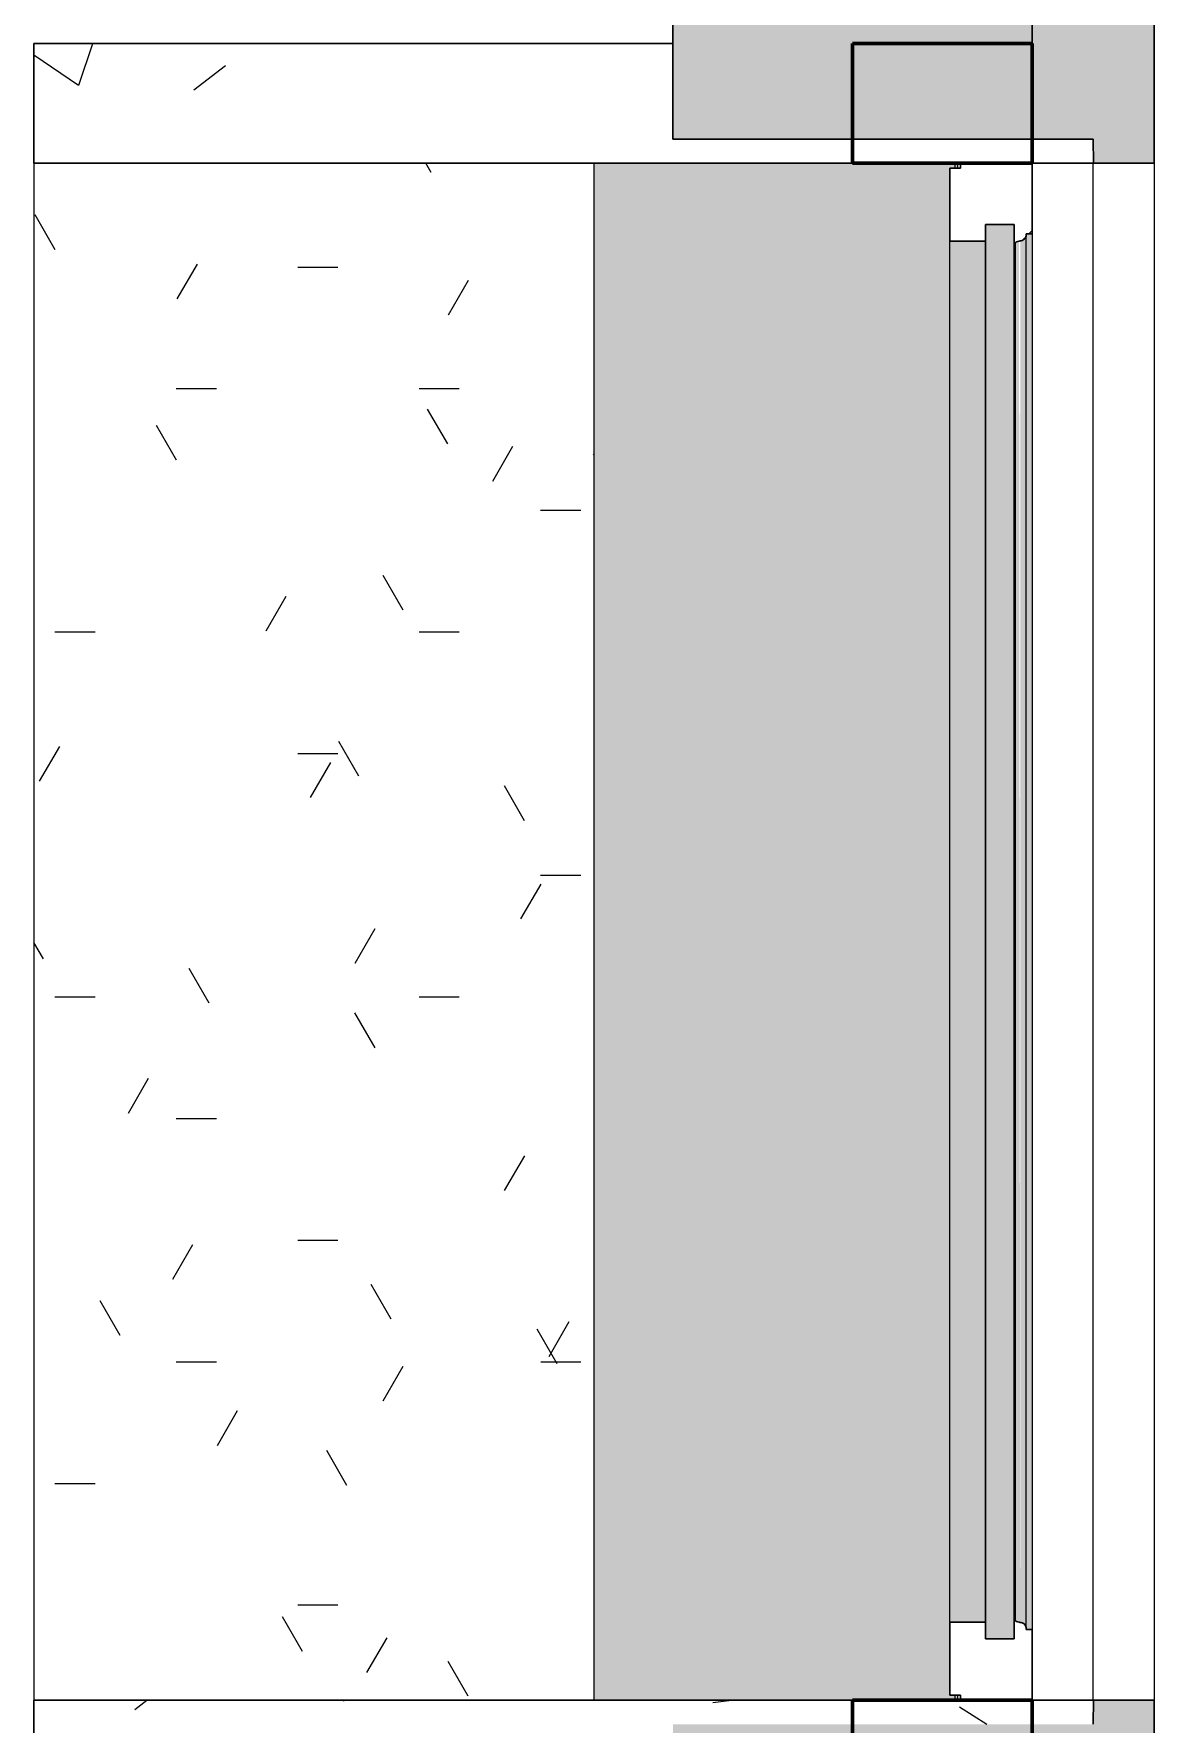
# Model space of a CAD drawing. Header units: millimetres. Extents: x 155927 to 326028, y -36033 to 97293.
# Drawn here: x 155927 to 156863, y 13646 to 15058 of the extents above; entities that cross this region are included whole.
import ezdxf

# ---------------------------------------------------------------- set-up
doc = ezdxf.new("R2010")
doc.units = ezdxf.units.MM
doc.header["$MEASUREMENT"] = 0
for name, color, linetype, lineweight in [('A-GLAZ', 7, 'CONTINUOUS', 9), ('A-WALL', 7, 'CONTINUOUS', 9), ('A-WALL-PATT', 7, 'CONTINUOUS', 9), ('I-WALL', 7, 'CONTINUOUS', 9), ('S-COLS-SYMB', 7, 'CONTINUOUS', 70)]:
    doc.layers.add(name, color=color, linetype=linetype, lineweight=lineweight)

msp = doc.modelspace()

# ---------------------------------------------------------------- hatches: boundary and pattern name
at = {"layer": 'A-GLAZ'}
for points in [[(156460.8, 13665.6), (156696.6, 13665.6), (156696.6, 13669.9), (156692, 13669.9), (156692, 14945.3), (156696.6, 14945.3), (156696.6, 14949.6), (156395, 14949.6), (156395, 13665.6)], [(156745.9, 13716.8), (156745.9, 14898.4), (156721.9, 14898.4), (156721.9, 13716.8)], [(156721.9, 13730.8), (156721.9, 14884.4), (156692, 14884.4), (156692, 13730.8)], [(156750.9, 13730.6), (156749.9, 14884.4), (156747, 14883.2), (156747, 13732), (156749.9, 13730.8)], [(156755.8, 13726.4), (156755.4, 14887.5), (156752.3, 14884.9), (156750.9, 14884.2), (156750.9, 13730.6), (156754.6, 13728.8), (156755.4, 13727.7)], [(156755.8, 13724.8), (156760.8, 13724.8), (156760.8, 14890.4), (156755.8, 14890.4), (156755.8, 13726.4)]]:
    msp.add_hatch(color=256, dxfattribs=at).paths.add_polyline_path(points, flags=0)
h = msp.add_hatch(color=256, dxfattribs=at)
h.paths.add_polyline_path([(156696.6, 13665.6), (156698.7, 13665.6), (156698.7, 13669.9), (156696.6, 13669.9)], flags=0)
h.paths.add_polyline_path([(156698.7, 14945.3), (156698.7, 14949.6), (156696.6, 14949.6), (156696.6, 14945.3)], flags=0)
h = msp.add_hatch(color=256, dxfattribs=at)
h.paths.add_polyline_path([(156755.8, 13724.8), (156755.4, 13727.7), (156755.4, 13726)], flags=0)
h.paths.add_polyline_path([(156754.1, 14886), (156755.8, 14888.9), (156754.7, 14887.5), (156754.3, 14886.4)], flags=0)
at = {"layer": 'A-WALL-PATT'}
h = msp.add_hatch(color=256, dxfattribs=at)
h.paths.add_polyline_path([(156760.8, 9267.6), (156760.8, 13645.6), (156460.8, 13645.6), (156460.8, 9267.6)], flags=0)
h.paths.add_polyline_path([(156760.8, 14969.6), (156760.8, 16290.6), (156460.8, 16290.6), (156460.8, 14969.6), (156756.4, 14969.6)], flags=0)
h.paths.add_polyline_path([(156760.8, 25449.6), (156760.8, 26790.6), (156460.8, 26790.6), (156460.8, 25449.6)], flags=0)
h.paths.add_polyline_path([(156760.8, 28449.6), (156760.8, 34497.6), (156460.8, 34497.6), (156460.8, 28449.6)], flags=0)
h = msp.add_hatch(color=256, dxfattribs=at)
h.paths.add_polyline_path([(156862.8, 9267.6), (156862.8, 13665.6), (156812, 13665.6), (156811.8, 13645.6), (156760.8, 13645.6), (156760.8, 9267.6)], flags=0)
h.paths.add_polyline_path([(156812, 14949.6), (156862.8, 14949.6), (156862.8, 16290.6), (156760.8, 16290.6), (156760.8, 14969.6), (156811.8, 14969.6)], flags=0)
h.paths.add_polyline_path([(156760.8, 25449.6), (156862.8, 25449.6), (156862.8, 26532.6), (156760.8, 26532.6), (156760.8, 26195.7)], flags=0)

# ---------------------------------------------------------------- linework, layer by layer
at = {"layer": 'A-GLAZ', "lineweight": 30}
for p, q in [((156460.8, 15049.6), (155926.8, 15049.6)), ((155926.8, 15049.6), (155926.8, 14949.6)), ((156460.8, 14969.6), (156460.8, 15049.6)), ((156811.8, 14969.6), (156460.8, 14969.6)), ((156812, 14949.6), (156811.8, 14969.6)), ((155926.8, 14949.6), (156812, 14949.6)), ((156701, 14945.3), (156692, 14945.3)), ((156692, 14945.3), (156692, 14884.4)), ((156760.8, 14949.6), (156701, 14949.6)), ((156701, 14949.6), (156701, 14945.3)), ((156760.8, 14890.4), (156760.8, 14949.6)), ((156721.9, 14898.4), (156721.9, 13716.8)), ((156745.9, 14898.4), (156721.9, 14898.4)), ((156721.9, 14884.4), (156721.9, 14898.4)), ((156721.9, 14898.4), (156745.9, 14898.4)), ((156745.9, 13716.8), (156745.9, 14898.4)), ((156745.9, 14898.4), (156745.9, 14883.2)), ((156692, 14884.4), (156721.9, 14884.4)), ((156745.9, 14883.2), (156747, 14883.2)), ((156755.8, 14888.9), (156755.8, 14890.4)), ((156755.8, 14890.4), (156760.8, 14890.4)), ((156721.9, 13730.8), (156692, 13730.8)), ((156692, 13730.8), (156692, 13669.9)), ((156721.9, 13716.8), (156721.9, 13730.8)), ((156747, 13732), (156745.9, 13732)), ((156745.9, 13732), (156745.9, 13716.8)), ((156755.8, 13724.8), (156755.8, 13726.4)), ((156760.8, 13724.8), (156755.8, 13724.8)), ((156760.8, 13665.6), (156760.8, 13724.8)), ((156721.9, 13716.8), (156745.9, 13716.8)), ((156745.9, 13716.8), (156721.9, 13716.8)), ((156692, 13669.9), (156701, 13669.9)), ((156701, 13669.9), (156701, 13665.6)), ((156812, 13665.6), (155926.8, 13665.6)), ((155926.8, 13665.6), (155926.8, 13565.6)), ((156701, 13665.6), (156760.8, 13665.6)), ((156811.8, 13645.6), (156812, 13665.6))]:
    msp.add_line(p, q, dxfattribs=at)
at = {"layer": 'A-GLAZ', "linetype": 'Continuous'}
for p, q in [((155926.8, 15040), (155964.2, 15014.8)), ((155964.4, 15014.7), (155976.1, 15049.6)), ((156060.5, 15010.7), (156087.1, 15031.2)), ((156258.9, 14941.8), (156254.4, 14949.6)), ((155944.7, 14877.3), (155928, 14906.4)), ((156753.2, 14885.6), (156754.5, 14886.9)), ((156758, 14890.4), (156760.8, 14893.2)), ((156063.2, 14865.2), (156046.4, 14836.1)), ((156147.4, 14862.8), (156180.8, 14862.8)), ((156289.6, 14851.6), (156272.9, 14822.5)), ((156045.9, 14761.2), (156079.4, 14761.2)), ((156248.8, 14761.2), (156282.3, 14761.2)), ((156272.6, 14715), (156255.8, 14744)), ((156046.1, 14701.4), (156029.4, 14730.4)), ((156326.7, 14712.8), (156310, 14683.7)), ((156395, 14705.8), (156394.4, 14706.8)), ((156350.2, 14659.6), (156383.7, 14659.6)), ((156235.4, 14576.2), (156218.7, 14605.2)), ((156137.4, 14587.6), (156120.7, 14558.6)), ((155944.5, 14558), (155978, 14558)), ((156248.8, 14558), (156282.3, 14558)), ((155948.2, 14462.4), (155931.4, 14433.4)), ((156198.3, 14437.4), (156181.6, 14466.4)), ((156147.4, 14456.4), (156180.9, 14456.4)), ((156174.6, 14448.8), (156157.8, 14419.8)), ((156336.8, 14400.2), (156320.1, 14429.3)), ((156350.3, 14347.2), (156333.5, 14318.2)), ((156350.2, 14354.8), (156383.7, 14354.8)), ((156211.7, 14310), (156195, 14281)), ((155934.8, 14285), (155926.8, 14298.7)), ((156073.3, 14247.8), (156056.6, 14276.8)), ((155944.5, 14253.2), (155978, 14253.2)), ((156248.8, 14253.2), (156282.3, 14253.2)), ((156211.9, 14210.6), (156195.1, 14239.7)), ((156022.4, 14184.9), (156005.7, 14155.8)), ((156045.9, 14151.6), (156079.4, 14151.6)), ((156336.7, 14120.4), (156319.9, 14091.4)), ((156147.4, 14050), (156180.8, 14050)), ((156059.5, 14046.1), (156042.8, 14017)), ((156225.5, 13983.8), (156208.7, 14012.9)), ((155999, 13970.3), (155982.3, 13999.3)), ((156373.8, 13981.7), (156357.1, 13952.6)), ((156364, 13946.6), (156347.3, 13975.7)), ((156045.9, 13948.4), (156079.4, 13948.4)), ((156235.2, 13944.5), (156218.5, 13915.4)), ((156350.3, 13948.4), (156383.8, 13948.4)), ((156096.7, 13907.3), (156079.9, 13878.2)), ((156188.3, 13845), (156171.6, 13874.1)), ((155944.5, 13846.8), (155978, 13846.8)), ((156147.4, 13745.2), (156180.8, 13745.2)), ((156151.2, 13706.3), (156134.5, 13735.3)), ((156221.7, 13717.7), (156204.9, 13688.7)), ((156289.8, 13669.1), (156273, 13698.1)), ((156011.1, 13657.9), (156021.2, 13665.6)), ((156185.2, 13665.6), (156186.2, 13664.9)), ((156494.1, 13663.6), (156509.6, 13665.6)), ((156700.3, 13660), (156722.9, 13645.6))]:
    msp.add_line(p, q, dxfattribs=at)
at = {"layer": 'A-GLAZ'}
for p, q in [((155926.8, 14949.6), (155926.8, 13665.6)), ((156395, 13665.6), (156395, 14949.6)), ((156696.6, 14945.3), (156696.6, 14949.6)), ((156698.7, 14945.3), (156698.7, 14949.6)), ((156811.8, 13665.6), (156811.8, 14949.6)), ((156692, 13730.8), (156692, 14884.4)), ((156747, 13732), (156747, 14883.2)), ((156755.8, 14888.9), (156755.8, 14890.4)), ((156755.8, 13726.4), (156755.8, 14888.9)), ((156760.8, 14890.4), (156760.8, 13724.8)), ((156755.8, 13724.8), (156755.8, 13726.4)), ((156696.6, 13665.6), (156696.6, 13669.9)), ((156698.7, 13665.6), (156698.7, 13669.9))]:
    msp.add_line(p, q, dxfattribs=at)
at = {"layer": 'A-GLAZ', "lineweight": 30}
for centre, radius, start, end in [((156751.4, 14877.2), 7.4, 93.4261, 126.5739), ((156750.6, 14890), 5.36, 273.4261, 348.0476), ((156751.4, 13738), 7.4, 233.4261, 266.5739), ((156750.6, 13725.3), 5.36, 11.9524, 86.5739)]:
    msp.add_arc(centre, radius, start, end, dxfattribs=at)
at = {"layer": 'A-GLAZ'}
for points in [[(156747, 14883.2), (156747.3, 14883.5), (156747.7, 14883.7), (156748.2, 14883.9)], [(156748.2, 13731.3), (156747.7, 13731.5), (156747.3, 13731.8), (156747, 13732)]]:
    msp.add_open_spline(points, degree=3, dxfattribs=at)
for points, knots in [([(156750.9, 14884.6), (156751.4, 14884.7), (156752.1, 14884.8), (156752.8, 14885.1), (156753.2, 14885.3), (156753.4, 14885.4), (156753.5, 14885.5)], [0, 0, 0, 0, 0.2, 0.3, 0.35, 0.4, 0.4, 0.4, 0.4]), ([(156754.6, 14886.4), (156754.6, 14886.4), (156754.8, 14886.6), (156755, 14886.9), (156755.3, 14887.4), (156755.6, 14888), (156755.8, 14888.5), (156755.8, 14888.9)], [0.6, 0.6, 0.6, 0.6, 0.625, 0.7, 0.775, 0.85, 1, 1, 1, 1]), ([(156753.5, 13729.7), (156753.3, 13729.9), (156752.9, 13730.1), (156752.1, 13730.4), (156751.4, 13730.6), (156750.9, 13730.6)], [-0.4, -0.4, -0.4, -0.4, -0.3, -0.2, 0, 0, 0, 0]), ([(156755.8, 13726.4), (156755.7, 13726.8), (156755.5, 13727.5), (156755, 13728.3), (156754.8, 13728.7), (156754.6, 13728.8)], [-1, -1, -1, -1, -0.8, -0.7, -0.6, -0.6, -0.6, -0.6])]:
    msp.add_open_spline(points, degree=3, knots=knots, dxfattribs=at)
at = {"layer": 'A-WALL', "lineweight": 30}
msp.add_line((156460.8, 16290.6), (156460.8, 15049.6), dxfattribs=at)
at = {"layer": 'A-WALL'}
msp.add_line((156760.8, 14969.6), (156760.8, 16290.6), dxfattribs=at)
at = {"layer": 'I-WALL'}
for p, q in [((156760.8, 16290.6), (156760.8, 14969.6)), ((156862.8, 14949.6), (156862.8, 13665.6))]:
    msp.add_line(p, q, dxfattribs=at)
at = {"layer": 'I-WALL', "lineweight": 30}
for p, q in [((156862.8, 14949.6), (156862.8, 16290.6)), ((156812, 14949.6), (156862.8, 14949.6)), ((156862.8, 13665.6), (156812, 13665.6)), ((156862.8, 9267.6), (156862.8, 13665.6))]:
    msp.add_line(p, q, dxfattribs=at)
at = {"layer": 'S-COLS-SYMB', "lineweight": 60}
for p, q in [((156610.8, 15049.6), (156610.8, 14949.6)), ((156610.8, 15049.6), (156760.8, 15049.6)), ((156760.8, 15049.6), (156760.8, 14949.6)), ((156610.8, 14949.6), (156760.8, 14949.6)), ((156610.8, 13665.6), (156610.8, 13565.6)), ((156610.8, 13665.6), (156760.8, 13665.6)), ((156760.8, 13665.6), (156760.8, 13565.6))]:
    msp.add_line(p, q, dxfattribs=at)

doc.saveas('drawing.dxf')
